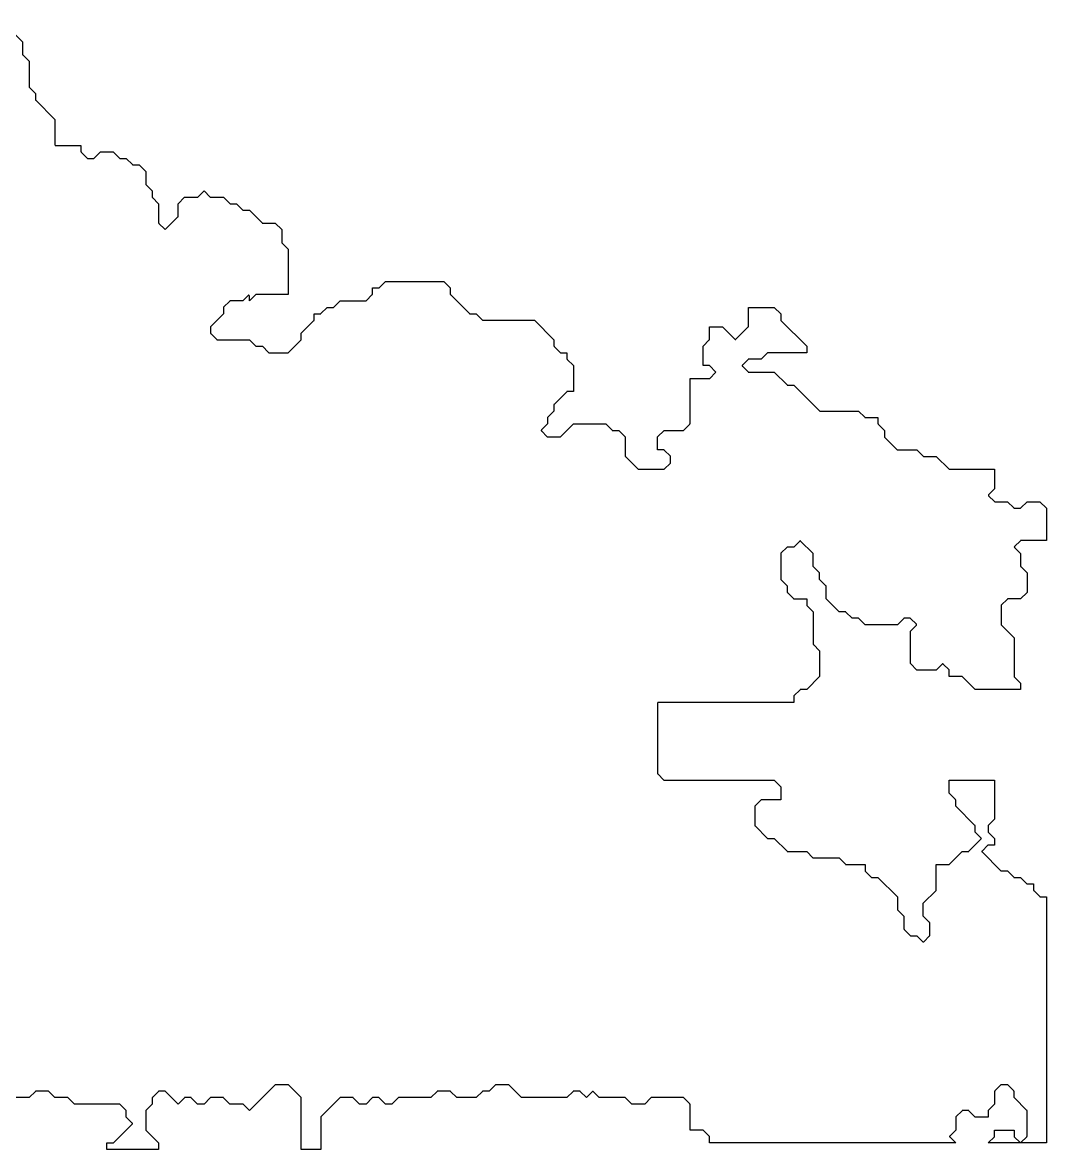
# Model space of a CAD drawing. Header units: metres. Extents: x 0 to 799, y 1 to 1100.
# Drawn here: x 641 to 799, y 7 to 181 of the extents above; entities that cross this region are included whole.
import ezdxf

# ---------------------------------------------------------------- set-up
doc = ezdxf.new("R2010")
doc.units = ezdxf.units.M
doc.layers.add('forest', color=7, linetype='Continuous')

msp = doc.modelspace()

# ---------------------------------------------------------------- linework, layer by layer
at = {"layer": 'forest', "color": 191}
msp.add_lwpolyline([(638.03, 180.97), (641, 178), (641, 178), (641, 178), (641, 176.04), (641, 176.03), (641, 176.02), (641, 176.01), (641.01, 176), (641.01, 175.99), (641.02, 175.99), (641.02, 175.98), (641.03, 175.97), (642, 175), (642, 175), (642, 175), (642, 171.04), (642, 171.03), (642, 171.02), (642, 171.01), (642.01, 171), (642.01, 170.99), (642.02, 170.99), (642.02, 170.98), (642.03, 170.97), (643, 170), (643, 170), (643, 170), (643, 169.04), (643, 169.03), (643, 169.02), (643, 169.01), (643.01, 169), (643.01, 168.99), (643.02, 168.99), (643.02, 168.98), (643.03, 168.97), (646, 166), (646, 166), (646, 166), (646, 162.1), (646, 162.09), (646, 162.08), (646, 162.07), (646.01, 162.06), (646.01, 162.05), (646.02, 162.04), (646.02, 162.04), (646.03, 162.03), (646.04, 162.02), (646.04, 162.02), (646.05, 162.01), (646.06, 162.01), (646.07, 162), (646.08, 162), (646.09, 162), (646.1, 162), (650, 162), (650, 162), (650, 162), (650, 161.04), (650, 161.03), (650, 161.02), (650, 161.01), (650.01, 161), (650.01, 160.99), (650.02, 160.99), (650.02, 160.98), (650.03, 160.97), (650.97, 160.03), (650.98, 160.02), (650.99, 160.02), (650.99, 160.01), (651, 160.01), (651.01, 160), (651.02, 160), (651.03, 160), (651.04, 160), (651.96, 160), (651.97, 160), (651.98, 160), (651.99, 160), (652, 160.01), (652.01, 160.01), (652.01, 160.02), (652.02, 160.02), (652.03, 160.03), (653, 161), (653, 161), (653, 161), (655, 161), (655, 161), (655, 161), (655.97, 160.03), (655.98, 160.02), (655.99, 160.02), (655.99, 160.01), (656, 160.01), (656.01, 160), (656.02, 160), (656.03, 160), (656.04, 160), (657, 160), (657, 160), (657, 160), (657.97, 159.03), (657.98, 159.02), (657.99, 159.02), (657.99, 159.01), (658, 159.01), (658.01, 159), (658.02, 159), (658.03, 159), (658.04, 159), (659, 159), (659, 159), (659, 159), (660, 158), (660, 158), (660, 158), (660, 156.04), (660, 156.03), (660, 156.02), (660, 156.01), (660.01, 156), (660.01, 155.99), (660.02, 155.99), (660.02, 155.98), (660.03, 155.97), (661, 155), (661, 155), (661, 155), (661, 154.04), (661, 154.03), (661, 154.02), (661, 154.01), (661.01, 154), (661.01, 153.99), (661.02, 153.99), (661.02, 153.98), (661.03, 153.97), (662, 153), (662, 153), (662, 153), (662, 150.04), (662, 150.03), (662, 150.02), (662, 150.01), (662.01, 150), (662.01, 149.99), (662.02, 149.99), (662.02, 149.98), (662.03, 149.97), (662.93, 149.07), (662.94, 149.06), (662.94, 149.06), (662.95, 149.05), (662.96, 149.05), (662.97, 149.05), (662.98, 149.04), (662.99, 149.04), (663, 149.04), (663.01, 149.04), (663.02, 149.04), (663.03, 149.05), (663.04, 149.05), (663.05, 149.05), (663.06, 149.06), (663.06, 149.06), (663.07, 149.07), (664.97, 150.97), (664.98, 150.98), (664.98, 150.99), (664.99, 150.99), (664.99, 151), (665, 151.01), (665, 151.02), (665, 151.03), (665, 151.04), (665, 153), (665, 153), (665, 153), (666, 154), (666, 154), (666, 154), (667.96, 154), (667.97, 154), (667.98, 154), (667.99, 154), (668, 154.01), (668.01, 154.01), (668.01, 154.02), (668.02, 154.02), (668.03, 154.03), (669, 155), (669, 155), (669, 155), (669.97, 154.03), (669.98, 154.02), (669.99, 154.02), (669.99, 154.01), (670, 154.01), (670.01, 154), (670.02, 154), (670.03, 154), (670.04, 154), (672, 154), (672, 154), (672, 154), (672.97, 153.03), (672.98, 153.02), (672.99, 153.02), (672.99, 153.01), (673, 153.01), (673.01, 153), (673.02, 153), (673.03, 153), (673.04, 153), (674, 153), (674, 153), (674, 153), (674.97, 152.03), (674.98, 152.02), (674.99, 152.02), (674.99, 152.01), (675, 152.01), (675.01, 152), (675.02, 152), (675.03, 152), (675.04, 152), (676, 152), (676, 152), (676, 152), (677.97, 150.03), (677.98, 150.02), (677.99, 150.02), (677.99, 150.01), (678, 150.01), (678.01, 150), (678.02, 150), (678.03, 150), (678.04, 150), (680, 150), (680, 150), (680, 150), (681, 149), (681, 149), (681, 149), (681, 147.04), (681, 147.03), (681, 147.02), (681, 147.01), (681.01, 147), (681.01, 146.99), (681.02, 146.99), (681.02, 146.98), (681.03, 146.97), (682, 146), (682, 146), (682, 146), (682, 139), (682, 139), (682, 139), (677.04, 139), (677.03, 139), (677.02, 139), (677.01, 139), (677, 138.99), (676.99, 138.99), (676.99, 138.98), (676.98, 138.98), (676.97, 138.97), (676, 138), (676, 138), (676, 138), (676, 138.76), (676, 138.77), (676, 138.78), (676, 138.79), (675.99, 138.8), (675.99, 138.81), (675.98, 138.81), (675.98, 138.82), (675.97, 138.83), (675.96, 138.84), (675.96, 138.84), (675.95, 138.85), (675.94, 138.85), (675.93, 138.85), (675.92, 138.86), (675.91, 138.86), (675.9, 138.86), (675.89, 138.86), (675.88, 138.86), (675.87, 138.85), (675.86, 138.85), (675.85, 138.85), (675.84, 138.84), (675.84, 138.84), (675.83, 138.83), (675, 138), (675, 138), (675, 138), (673.04, 138), (673.03, 138), (673.02, 138), (673.01, 138), (673, 137.99), (672.99, 137.99), (672.99, 137.98), (672.98, 137.98), (672.97, 137.97), (672.03, 137.03), (672.02, 137.02), (672.02, 137.01), (672.01, 137.01), (672.01, 137), (672, 136.99), (672, 136.98), (672, 136.97), (672, 136.96), (672, 136), (672, 136), (672, 136), (670.03, 134.03), (670.02, 134.02), (670.02, 134.01), (670.01, 134.01), (670.01, 134), (670, 133.99), (670, 133.98), (670, 133.97), (670, 133.96), (670, 133.04), (670, 133.03), (670, 133.02), (670, 133.01), (670.01, 133), (670.01, 132.99), (670.02, 132.99), (670.02, 132.98), (670.03, 132.97), (670.97, 132.03), (670.98, 132.02), (670.99, 132.02), (670.99, 132.01), (671, 132.01), (671.01, 132), (671.02, 132), (671.03, 132), (671.04, 132), (676, 132), (676, 132), (676, 132), (676.97, 131.03), (676.98, 131.02), (676.99, 131.02), (676.99, 131.01), (677, 131.01), (677.01, 131), (677.02, 131), (677.03, 131), (677.04, 131), (678, 131), (678, 131), (678, 131), (678.97, 130.03), (678.98, 130.02), (678.99, 130.02), (678.99, 130.01), (679, 130.01), (679.01, 130), (679.02, 130), (679.03, 130), (679.04, 130), (681.96, 130), (681.97, 130), (681.98, 130), (681.99, 130), (682, 130.01), (682.01, 130.01), (682.01, 130.02), (682.02, 130.02), (682.03, 130.03), (683.97, 131.97), (683.98, 131.98), (683.98, 131.99), (683.99, 131.99), (683.99, 132), (684, 132.01), (684, 132.02), (684, 132.03), (684, 132.04), (684, 133), (684, 133), (684, 133), (685.97, 134.97), (685.98, 134.98), (685.98, 134.99), (685.99, 134.99), (685.99, 135), (686, 135.01), (686, 135.02), (686, 135.03), (686, 135.04), (686, 136), (686, 136), (686, 136), (686.96, 136), (686.97, 136), (686.98, 136), (686.99, 136), (687, 136.01), (687.01, 136.01), (687.01, 136.02), (687.02, 136.02), (687.03, 136.03), (688, 137), (688, 137), (688, 137), (688.96, 137), (688.97, 137), (688.98, 137), (688.99, 137), (689, 137.01), (689.01, 137.01), (689.01, 137.02), (689.02, 137.02), (689.03, 137.03), (690, 138), (690, 138), (690, 138), (693.96, 138), (693.97, 138), (693.98, 138), (693.99, 138), (694, 138.01), (694.01, 138.01), (694.01, 138.02), (694.02, 138.02), (694.03, 138.03), (694.97, 138.97), (694.98, 138.98), (694.98, 138.99), (694.99, 138.99), (694.99, 139), (695, 139.01), (695, 139.02), (695, 139.03), (695, 139.04), (695, 140), (695, 140), (695, 140), (695.96, 140), (695.97, 140), (695.98, 140), (695.99, 140), (696, 140.01), (696.01, 140.01), (696.01, 140.02), (696.02, 140.02), (696.03, 140.03), (697, 141), (697, 141), (697, 141), (706, 141), (706, 141), (706, 141), (707, 140), (707, 140), (707, 140), (707, 139.04), (707, 139.03), (707, 139.02), (707, 139.01), (707.01, 139), (707.01, 138.99), (707.02, 138.99), (707.02, 138.98), (707.03, 138.97), (709.97, 136.03), (709.98, 136.02), (709.99, 136.02), (709.99, 136.01), (710, 136.01), (710.01, 136), (710.02, 136), (710.03, 136), (710.04, 136), (711, 136), (711, 136), (711, 136), (711.97, 135.03), (711.98, 135.02), (711.99, 135.02), (711.99, 135.01), (712, 135.01), (712.01, 135), (712.02, 135), (712.03, 135), (712.04, 135), (720, 135), (720, 135), (720, 135), (723, 132), (723, 132), (723, 132), (723, 131.04), (723, 131.03), (723, 131.02), (723, 131.01), (723.01, 131), (723.01, 130.99), (723.02, 130.99), (723.02, 130.98), (723.03, 130.97), (723.97, 130.03), (723.98, 130.02), (723.99, 130.02), (723.99, 130.01), (724, 130.01), (724.01, 130), (724.02, 130), (724.03, 130), (724.04, 130), (725, 130), (725, 130), (725, 130), (725, 129.04), (725, 129.03), (725, 129.02), (725, 129.01), (725.01, 129), (725.01, 128.99), (725.02, 128.99), (725.02, 128.98), (725.03, 128.97), (726, 128), (726, 128), (726, 128), (726, 124), (726, 124), (726, 124), (725.04, 124), (725.03, 124), (725.02, 124), (725.01, 124), (725, 123.99), (724.99, 123.99), (724.99, 123.98), (724.98, 123.98), (724.97, 123.97), (723.03, 122.03), (723.02, 122.02), (723.02, 122.01), (723.01, 122.01), (723.01, 122), (723, 121.99), (723, 121.98), (723, 121.97), (723, 121.96), (723, 121), (723, 121), (723, 121), (722.03, 120.03), (722.02, 120.02), (722.02, 120.01), (722.01, 120.01), (722.01, 120), (722, 119.99), (722, 119.98), (722, 119.97), (722, 119.96), (722, 119), (722, 119), (722, 119), (721.07, 118.07), (721.06, 118.06), (721.06, 118.06), (721.05, 118.05), (721.05, 118.04), (721.05, 118.03), (721.04, 118.02), (721.04, 118.01), (721.04, 118), (721.04, 117.99), (721.04, 117.98), (721.05, 117.97), (721.05, 117.96), (721.05, 117.95), (721.06, 117.94), (721.06, 117.94), (721.07, 117.93), (721.97, 117.03), (721.98, 117.02), (721.99, 117.02), (721.99, 117.01), (722, 117.01), (722.01, 117), (722.02, 117), (722.03, 117), (722.04, 117), (723.96, 117), (723.97, 117), (723.98, 117), (723.99, 117), (724, 117.01), (724.01, 117.01), (724.01, 117.02), (724.02, 117.02), (724.03, 117.03), (726, 119), (726, 119), (726, 119), (731, 119), (731, 119), (731, 119), (731.97, 118.03), (731.98, 118.02), (731.99, 118.02), (731.99, 118.01), (732, 118.01), (732.01, 118), (732.02, 118), (732.03, 118), (732.04, 118), (733, 118), (733, 118), (733, 118), (734, 117), (734, 117), (734, 117), (734, 114.04), (734, 114.03), (734, 114.02), (734, 114.01), (734.01, 114), (734.01, 113.99), (734.02, 113.99), (734.02, 113.98), (734.03, 113.97), (735.97, 112.03), (735.98, 112.02), (735.99, 112.02), (735.99, 112.01), (736, 112.01), (736.01, 112), (736.02, 112), (736.03, 112), (736.04, 112), (739.96, 112), (739.97, 112), (739.98, 112), (739.99, 112), (740, 112.01), (740.01, 112.01), (740.01, 112.02), (740.02, 112.02), (740.03, 112.03), (740.97, 112.97), (740.98, 112.98), (740.98, 112.99), (740.99, 112.99), (740.99, 113), (741, 113.01), (741, 113.02), (741, 113.03), (741, 113.04), (741, 113.96), (741, 113.97), (741, 113.98), (741, 113.99), (740.99, 114), (740.99, 114.01), (740.98, 114.01), (740.98, 114.02), (740.97, 114.03), (740.03, 114.97), (740.02, 114.98), (740.01, 114.98), (740.01, 114.99), (740, 114.99), (739.99, 115), (739.98, 115), (739.97, 115), (739.96, 115), (739, 115), (739, 115), (739, 115), (739, 117), (739, 117), (739, 117), (740, 118), (740, 118), (740, 118), (742.96, 118), (742.97, 118), (742.98, 118), (742.99, 118), (743, 118.01), (743.01, 118.01), (743.01, 118.02), (743.02, 118.02), (743.03, 118.03), (743.97, 118.97), (743.98, 118.98), (743.98, 118.99), (743.99, 118.99), (743.99, 119), (744, 119.01), (744, 119.02), (744, 119.03), (744, 119.04), (744, 126), (744, 126), (744, 126), (746.96, 126), (746.97, 126), (746.98, 126), (746.99, 126), (747, 126.01), (747.01, 126.01), (747.01, 126.02), (747.02, 126.02), (747.03, 126.03), (747.93, 126.93), (747.94, 126.94), (747.94, 126.94), (747.95, 126.95), (747.95, 126.96), (747.95, 126.97), (747.96, 126.98), (747.96, 126.99), (747.96, 127), (747.96, 127.01), (747.96, 127.02), (747.95, 127.03), (747.95, 127.04), (747.95, 127.05), (747.94, 127.06), (747.94, 127.06), (747.93, 127.07), (747.03, 127.97), (747.02, 127.98), (747.01, 127.98), (747.01, 127.99), (747, 127.99), (746.99, 128), (746.98, 128), (746.97, 128), (746.96, 128), (746, 128), (746, 128), (746, 128), (746, 131), (746, 131), (746, 131), (746.97, 131.97), (746.98, 131.98), (746.98, 131.99), (746.99, 131.99), (746.99, 132), (747, 132.01), (747, 132.02), (747, 132.03), (747, 132.04), (747, 134), (747, 134), (747, 134), (749, 134), (749, 134), (749, 134), (750.93, 132.07), (750.94, 132.06), (750.94, 132.06), (750.95, 132.05), (750.96, 132.05), (750.97, 132.05), (750.98, 132.04), (750.99, 132.04), (751, 132.04), (751.01, 132.04), (751.02, 132.04), (751.03, 132.05), (751.04, 132.05), (751.05, 132.05), (751.06, 132.06), (751.06, 132.06), (751.07, 132.07), (752.97, 133.97), (752.98, 133.98), (752.98, 133.99), (752.99, 133.99), (752.99, 134), (753, 134.01), (753, 134.02), (753, 134.03), (753, 134.04), (753, 137), (753, 137), (753, 137), (757, 137), (757, 137), (757, 137), (758, 136), (758, 136), (758, 136), (758, 135.04), (758, 135.03), (758, 135.02), (758, 135.01), (758.01, 135), (758.01, 134.99), (758.02, 134.99), (758.02, 134.98), (758.03, 134.97), (762, 131), (762, 131), (762, 131), (762, 130), (762, 130), (762, 130), (756.04, 130), (756.03, 130), (756.02, 130), (756.01, 130), (756, 129.99), (755.99, 129.99), (755.99, 129.98), (755.98, 129.98), (755.97, 129.97), (755, 129), (755, 129), (755, 129), (753.04, 129), (753.03, 129), (753.02, 129), (753.01, 129), (753, 128.99), (752.99, 128.99), (752.99, 128.98), (752.98, 128.98), (752.97, 128.97), (752.07, 128.07), (752.06, 128.06), (752.06, 128.06), (752.05, 128.05), (752.05, 128.04), (752.05, 128.03), (752.04, 128.02), (752.04, 128.01), (752.04, 128), (752.04, 127.99), (752.04, 127.98), (752.05, 127.97), (752.05, 127.96), (752.05, 127.95), (752.06, 127.94), (752.06, 127.94), (752.07, 127.93), (752.97, 127.03), (752.98, 127.02), (752.99, 127.02), (752.99, 127.01), (753, 127.01), (753.01, 127), (753.02, 127), (753.03, 127), (753.04, 127), (757, 127), (757, 127), (757, 127), (758.97, 125.03), (758.98, 125.02), (758.99, 125.02), (758.99, 125.01), (759, 125.01), (759.01, 125), (759.02, 125), (759.03, 125), (759.04, 125), (760, 125), (760, 125), (760, 125), (763.97, 121.03), (763.98, 121.02), (763.99, 121.02), (763.99, 121.01), (764, 121.01), (764.01, 121), (764.02, 121), (764.03, 121), (764.04, 121), (770, 121), (770, 121), (770, 121), (770.97, 120.03), (770.98, 120.02), (770.99, 120.02), (770.99, 120.01), (771, 120.01), (771.01, 120), (771.02, 120), (771.03, 120), (771.04, 120), (773, 120), (773, 120), (773, 120), (773, 119.04), (773, 119.03), (773, 119.02), (773, 119.01), (773.01, 119), (773.01, 118.99), (773.02, 118.99), (773.02, 118.98), (773.03, 118.97), (774, 118), (774, 118), (774, 118), (774, 117.04), (774, 117.03), (774, 117.02), (774, 117.01), (774.01, 117), (774.01, 116.99), (774.02, 116.99), (774.02, 116.98), (774.03, 116.97), (775.97, 115.03), (775.98, 115.02), (775.99, 115.02), (775.99, 115.01), (776, 115.01), (776.01, 115), (776.02, 115), (776.03, 115), (776.04, 115), (779, 115), (779, 115), (779, 115), (779.97, 114.03), (779.98, 114.02), (779.99, 114.02), (779.99, 114.01), (780, 114.01), (780.01, 114), (780.02, 114), (780.03, 114), (780.04, 114), (782, 114), (782, 114), (782, 114), (783.97, 112.03), (783.98, 112.02), (783.99, 112.02), (783.99, 112.01), (784, 112.01), (784.01, 112), (784.02, 112), (784.03, 112), (784.04, 112), (791, 112), (791, 112), (791, 112), (791, 109), (791, 109), (791, 109), (790.07, 108.07), (790.06, 108.06), (790.06, 108.06), (790.05, 108.05), (790.05, 108.04), (790.05, 108.03), (790.04, 108.02), (790.04, 108.01), (790.04, 108), (790.04, 107.99), (790.04, 107.98), (790.05, 107.97), (790.05, 107.96), (790.05, 107.95), (790.06, 107.94), (790.06, 107.94), (790.07, 107.93), (790.97, 107.03), (790.98, 107.02), (790.99, 107.02), (790.99, 107.01), (791, 107.01), (791.01, 107), (791.02, 107), (791.03, 107), (791.04, 107), (793, 107), (793, 107), (793, 107), (793.97, 106.03), (793.98, 106.02), (793.99, 106.02), (793.99, 106.01), (794, 106.01), (794.01, 106), (794.02, 106), (794.03, 106), (794.04, 106), (794.96, 106), (794.97, 106), (794.98, 106), (794.99, 106), (795, 106.01), (795.01, 106.01), (795.01, 106.02), (795.02, 106.02), (795.03, 106.03), (796, 107), (796, 107), (796, 107), (798, 107), (798, 107), (798, 107), (799, 106), (799, 106), (799, 106), (799, 101), (799, 101), (799, 101), (795.04, 101), (795.03, 101), (795.02, 101), (795.01, 101), (795, 100.99), (794.99, 100.99), (794.99, 100.98), (794.98, 100.98), (794.97, 100.97), (794.07, 100.07), (794.06, 100.06), (794.06, 100.06), (794.05, 100.05), (794.05, 100.04), (794.05, 100.03), (794.04, 100.02), (794.04, 100.01), (794.04, 100), (794.04, 99.99), (794.04, 99.98), (794.05, 99.97), (794.05, 99.96), (794.05, 99.95), (794.06, 99.94), (794.06, 99.94), (794.07, 99.93), (795, 99), (795, 99), (795, 99), (795, 97.04), (795, 97.03), (795, 97.02), (795, 97.01), (795.01, 97), (795.01, 96.99), (795.02, 96.99), (795.02, 96.98), (795.03, 96.97), (796, 96), (796, 96), (796, 96), (796, 93), (796, 93), (796, 93), (795, 92), (795, 92), (795, 92), (793.04, 92), (793.03, 92), (793.02, 92), (793.01, 92), (793, 91.99), (792.99, 91.99), (792.99, 91.98), (792.98, 91.98), (792.97, 91.97), (792.03, 91.03), (792.02, 91.02), (792.02, 91.01), (792.01, 91.01), (792.01, 91), (792, 90.99), (792, 90.98), (792, 90.97), (792, 90.96), (792, 88.04), (792, 88.03), (792, 88.02), (792, 88.01), (792.01, 88), (792.01, 87.99), (792.02, 87.99), (792.02, 87.98), (792.03, 87.97), (794, 86), (794, 86), (794, 86), (794, 80.04), (794, 80.03), (794, 80.02), (794, 80.01), (794.01, 80), (794.01, 79.99), (794.02, 79.99), (794.02, 79.98), (794.03, 79.97), (795, 79), (795, 79), (795, 79), (795, 78), (795, 78), (795, 78), (788, 78), (788, 78), (788, 78), (786.03, 79.97), (786.02, 79.98), (786.01, 79.98), (786.01, 79.99), (786, 79.99), (785.99, 80), (785.98, 80), (785.97, 80), (785.96, 80), (784, 80), (784, 80), (784, 80), (784, 80.96), (784, 80.97), (784, 80.98), (784, 80.99), (783.99, 81), (783.99, 81.01), (783.98, 81.01), (783.98, 81.02), (783.97, 81.03), (783.07, 81.93), (783.06, 81.94), (783.06, 81.94), (783.05, 81.95), (783.04, 81.95), (783.03, 81.95), (783.02, 81.96), (783.01, 81.96), (783, 81.96), (782.99, 81.96), (782.98, 81.96), (782.97, 81.95), (782.96, 81.95), (782.95, 81.95), (782.94, 81.94), (782.94, 81.94), (782.93, 81.93), (782, 81), (782, 81), (782, 81), (779, 81), (779, 81), (779, 81), (778, 82), (778, 82), (778, 82), (778, 87), (778, 87), (778, 87), (778.93, 87.93), (778.94, 87.94), (778.94, 87.94), (778.95, 87.95), (778.95, 87.96), (778.95, 87.97), (778.96, 87.98), (778.96, 87.99), (778.96, 88), (778.96, 88.01), (778.96, 88.02), (778.95, 88.03), (778.95, 88.04), (778.95, 88.05), (778.94, 88.06), (778.94, 88.06), (778.93, 88.07), (778.03, 88.97), (778.02, 88.98), (778.01, 88.98), (778.01, 88.99), (778, 88.99), (777.99, 89), (777.98, 89), (777.97, 89), (777.96, 89), (777.04, 89), (777.03, 89), (777.02, 89), (777.01, 89), (777, 88.99), (776.99, 88.99), (776.99, 88.98), (776.98, 88.98), (776.97, 88.97), (776, 88), (776, 88), (776, 88), (771, 88), (771, 88), (771, 88), (770.03, 88.97), (770.02, 88.98), (770.01, 88.98), (770.01, 88.99), (770, 88.99), (769.99, 89), (769.98, 89), (769.97, 89), (769.96, 89), (769, 89), (769, 89), (769, 89), (768.03, 89.97), (768.02, 89.98), (768.01, 89.98), (768.01, 89.99), (768, 89.99), (767.99, 90), (767.98, 90), (767.97, 90), (767.96, 90), (767, 90), (767, 90), (767, 90), (765, 92), (765, 92), (765, 92), (765, 93.96), (765, 93.97), (765, 93.98), (765, 93.99), (764.99, 94), (764.99, 94.01), (764.98, 94.01), (764.98, 94.02), (764.97, 94.03), (764, 95), (764, 95), (764, 95), (764, 95.96), (764, 95.97), (764, 95.98), (764, 95.99), (763.99, 96), (763.99, 96.01), (763.98, 96.01), (763.98, 96.02), (763.97, 96.03), (763, 97), (763, 97), (763, 97), (763, 98.96), (763, 98.97), (763, 98.98), (763, 98.99), (762.99, 99), (762.99, 99.01), (762.98, 99.01), (762.98, 99.02), (762.97, 99.03), (761.07, 100.93), (761.06, 100.94), (761.06, 100.94), (761.05, 100.95), (761.04, 100.95), (761.03, 100.95), (761.02, 100.96), (761.01, 100.96), (761, 100.96), (760.99, 100.96), (760.98, 100.96), (760.97, 100.95), (760.96, 100.95), (760.95, 100.95), (760.94, 100.94), (760.94, 100.94), (760.93, 100.93), (760, 100), (760, 100), (760, 100), (759.04, 100), (759.03, 100), (759.02, 100), (759.01, 100), (759, 99.99), (758.99, 99.99), (758.99, 99.98), (758.98, 99.98), (758.97, 99.97), (758.03, 99.03), (758.02, 99.02), (758.02, 99.01), (758.01, 99.01), (758.01, 99), (758, 98.99), (758, 98.98), (758, 98.97), (758, 98.96), (758, 95.04), (758, 95.03), (758, 95.02), (758, 95.01), (758.01, 95), (758.01, 94.99), (758.02, 94.99), (758.02, 94.98), (758.03, 94.97), (759, 94), (759, 94), (759, 94), (759, 93.04), (759, 93.03), (759, 93.02), (759, 93.01), (759.01, 93), (759.01, 92.99), (759.02, 92.99), (759.02, 92.98), (759.03, 92.97), (759.97, 92.03), (759.98, 92.02), (759.99, 92.02), (759.99, 92.01), (760, 92.01), (760.01, 92), (760.02, 92), (760.03, 92), (760.04, 92), (762, 92), (762, 92), (762, 92), (762, 91.04), (762, 91.03), (762, 91.02), (762, 91.01), (762.01, 91), (762.01, 90.99), (762.02, 90.99), (762.02, 90.98), (762.03, 90.97), (763, 90), (763, 90), (763, 90), (763, 85.04), (763, 85.03), (763, 85.02), (763, 85.01), (763.01, 85), (763.01, 84.99), (763.02, 84.99), (763.02, 84.98), (763.03, 84.97), (764, 84), (764, 84), (764, 84), (764, 80), (764, 80), (764, 80), (762, 78), (762, 78), (762, 78), (761.04, 78), (761.03, 78), (761.02, 78), (761.01, 78), (761, 77.99), (760.99, 77.99), (760.99, 77.98), (760.98, 77.98), (760.97, 77.97), (760.03, 77.03), (760.02, 77.02), (760.02, 77.01), (760.01, 77.01), (760.01, 77), (760, 76.99), (760, 76.98), (760, 76.97), (760, 76.96), (760, 76), (760, 76), (760, 76), (739.1, 76), (739.09, 76), (739.08, 76), (739.07, 76), (739.06, 75.99), (739.05, 75.99), (739.04, 75.98), (739.04, 75.98), (739.03, 75.97), (739.02, 75.96), (739.02, 75.96), (739.01, 75.95), (739.01, 75.94), (739, 75.93), (739, 75.92), (739, 75.91), (739, 75.9), (739, 65.04), (739, 65.03), (739, 65.02), (739, 65.01), (739.01, 65), (739.01, 64.99), (739.02, 64.99), (739.02, 64.98), (739.03, 64.97), (739.97, 64.03), (739.98, 64.02), (739.99, 64.02), (739.99, 64.01), (740, 64.01), (740.01, 64), (740.02, 64), (740.03, 64), (740.04, 64), (757, 64), (757, 64), (757, 64), (758, 63), (758, 63), (758, 63), (758, 61), (758, 61), (758, 61), (755.04, 61), (755.03, 61), (755.02, 61), (755.01, 61), (755, 60.99), (754.99, 60.99), (754.99, 60.98), (754.98, 60.98), (754.97, 60.97), (754.03, 60.03), (754.02, 60.02), (754.02, 60.01), (754.01, 60.01), (754.01, 60), (754, 59.99), (754, 59.98), (754, 59.97), (754, 59.96), (754, 57.04), (754, 57.03), (754, 57.02), (754, 57.01), (754.01, 57), (754.01, 56.99), (754.02, 56.99), (754.02, 56.98), (754.03, 56.97), (755.97, 55.03), (755.98, 55.02), (755.99, 55.02), (755.99, 55.01), (756, 55.01), (756.01, 55), (756.02, 55), (756.03, 55), (756.04, 55), (757, 55), (757, 55), (757, 55), (758.97, 53.03), (758.98, 53.02), (758.99, 53.02), (758.99, 53.01), (759, 53.01), (759.01, 53), (759.02, 53), (759.03, 53), (759.04, 53), (762, 53), (762, 53), (762, 53), (762.97, 52.03), (762.98, 52.02), (762.99, 52.02), (762.99, 52.01), (763, 52.01), (763.01, 52), (763.02, 52), (763.03, 52), (763.04, 52), (767, 52), (767, 52), (767, 52), (767.97, 51.03), (767.98, 51.02), (767.99, 51.02), (767.99, 51.01), (768, 51.01), (768.01, 51), (768.02, 51), (768.03, 51), (768.04, 51), (771, 51), (771, 51), (771, 51), (771, 50.04), (771, 50.03), (771, 50.02), (771, 50.01), (771.01, 50), (771.01, 49.99), (771.02, 49.99), (771.02, 49.98), (771.03, 49.97), (771.97, 49.03), (771.98, 49.02), (771.99, 49.02), (771.99, 49.01), (772, 49.01), (772.01, 49), (772.02, 49), (772.03, 49), (772.04, 49), (773, 49), (773, 49), (773, 49), (776, 46), (776, 46), (776, 46), (776, 44.04), (776, 44.03), (776, 44.02), (776, 44.01), (776.01, 44), (776.01, 43.99), (776.02, 43.99), (776.02, 43.98), (776.03, 43.97), (777, 43), (777, 43), (777, 43), (777, 41.04), (777, 41.03), (777, 41.02), (777, 41.01), (777.01, 41), (777.01, 40.99), (777.02, 40.99), (777.02, 40.98), (777.03, 40.97), (777.97, 40.03), (777.98, 40.02), (777.99, 40.02), (777.99, 40.01), (778, 40.01), (778.01, 40), (778.02, 40), (778.03, 40), (778.04, 40), (779, 40), (779, 40), (779, 40), (779.93, 39.07), (779.94, 39.06), (779.94, 39.06), (779.95, 39.05), (779.96, 39.05), (779.97, 39.05), (779.98, 39.04), (779.99, 39.04), (780, 39.04), (780.01, 39.04), (780.02, 39.04), (780.03, 39.05), (780.04, 39.05), (780.05, 39.05), (780.06, 39.06), (780.06, 39.06), (780.07, 39.07), (780.97, 39.97), (780.98, 39.98), (780.98, 39.99), (780.99, 39.99), (780.99, 40), (781, 40.01), (781, 40.02), (781, 40.03), (781, 40.04), (781, 41.96), (781, 41.97), (781, 41.98), (781, 41.99), (780.99, 42), (780.99, 42.01), (780.98, 42.01), (780.98, 42.02), (780.97, 42.03), (780, 43), (780, 43), (780, 43), (780, 45), (780, 45), (780, 45), (781.97, 46.97), (781.98, 46.98), (781.98, 46.99), (781.99, 46.99), (781.99, 47), (782, 47.01), (782, 47.02), (782, 47.03), (782, 47.04), (782, 51), (782, 51), (782, 51), (783.96, 51), (783.97, 51), (783.98, 51), (783.99, 51), (784, 51.01), (784.01, 51.01), (784.01, 51.02), (784.02, 51.02), (784.03, 51.03), (786, 53), (786, 53), (786, 53), (786.96, 53), (786.97, 53), (786.98, 53), (786.99, 53), (787, 53.01), (787.01, 53.01), (787.01, 53.02), (787.02, 53.02), (787.03, 53.03), (788.93, 54.93), (788.94, 54.94), (788.94, 54.94), (788.95, 54.95), (788.95, 54.96), (788.95, 54.97), (788.96, 54.98), (788.96, 54.99), (788.96, 55), (788.96, 55.01), (788.96, 55.02), (788.95, 55.03), (788.95, 55.04), (788.95, 55.05), (788.94, 55.06), (788.94, 55.06), (788.93, 55.07), (788, 56), (788, 56), (788, 56), (788, 56.96), (788, 56.97), (788, 56.98), (788, 56.99), (787.99, 57), (787.99, 57.01), (787.98, 57.01), (787.98, 57.02), (787.97, 57.03), (785, 60), (785, 60), (785, 60), (785, 60.96), (785, 60.97), (785, 60.98), (785, 60.99), (784.99, 61), (784.99, 61.01), (784.98, 61.01), (784.98, 61.02), (784.97, 61.03), (784, 62), (784, 62), (784, 62), (784, 64), (784, 64), (784, 64), (791, 64), (791, 64), (791, 64), (791, 58), (791, 58), (791, 58), (790.03, 57.03), (790.02, 57.02), (790.02, 57.01), (790.01, 57.01), (790.01, 57), (790, 56.99), (790, 56.98), (790, 56.97), (790, 56.96), (790, 56.04), (790, 56.03), (790, 56.02), (790, 56.01), (790.01, 56), (790.01, 55.99), (790.02, 55.99), (790.02, 55.98), (790.03, 55.97), (791, 55), (791, 55), (791, 55), (791, 54), (791, 54), (791, 54), (790.04, 54), (790.03, 54), (790.02, 54), (790.01, 54), (790, 53.99), (789.99, 53.99), (789.99, 53.98), (789.98, 53.98), (789.97, 53.97), (789.07, 53.07), (789.06, 53.06), (789.06, 53.06), (789.05, 53.05), (789.05, 53.04), (789.05, 53.03), (789.04, 53.02), (789.04, 53.01), (789.04, 53), (789.04, 52.99), (789.04, 52.98), (789.05, 52.97), (789.05, 52.96), (789.05, 52.95), (789.06, 52.94), (789.06, 52.94), (789.07, 52.93), (791.97, 50.03), (791.98, 50.02), (791.99, 50.02), (791.99, 50.01), (792, 50.01), (792.01, 50), (792.02, 50), (792.03, 50), (792.04, 50), (793, 50), (793, 50), (793, 50), (793.97, 49.03), (793.98, 49.02), (793.99, 49.02), (793.99, 49.01), (794, 49.01), (794.01, 49), (794.02, 49), (794.03, 49), (794.04, 49), (795, 49), (795, 49), (795, 49), (795.97, 48.03), (795.98, 48.02), (795.99, 48.02), (795.99, 48.01), (796, 48.01), (796.01, 48), (796.02, 48), (796.03, 48), (796.04, 48), (797, 48), (797, 48), (797, 48), (797, 47.04), (797, 47.03), (797, 47.02), (797, 47.01), (797.01, 47), (797.01, 46.99), (797.02, 46.99), (797.02, 46.98), (797.03, 46.97), (797.97, 46.03), (797.98, 46.02), (797.99, 46.02), (797.99, 46.01), (798, 46.01), (798.01, 46), (798.02, 46), (798.03, 46), (798.04, 46), (799, 46), (799, 46), (799, 46), (799, 8), (799, 8), (799, 8), (790, 8), (790, 8), (790, 8), (790.97, 8.97), (790.98, 8.98), (790.98, 8.99), (790.99, 8.99), (790.99, 9), (791, 9.01), (791, 9.02), (791, 9.03), (791, 9.04), (791, 10), (791, 10), (791, 10), (794, 10), (794, 10), (794, 10), (794, 9.04), (794, 9.03), (794, 9.02), (794, 9.01), (794.01, 9), (794.01, 8.99), (794.02, 8.99), (794.02, 8.98), (794.03, 8.97), (794.93, 8.07), (794.94, 8.06), (794.94, 8.06), (794.95, 8.05), (794.96, 8.05), (794.97, 8.05), (794.98, 8.04), (794.99, 8.04), (795, 8.04), (795.01, 8.04), (795.02, 8.04), (795.03, 8.05), (795.04, 8.05), (795.05, 8.05), (795.06, 8.06), (795.06, 8.06), (795.07, 8.07), (795.97, 8.97), (795.98, 8.98), (795.98, 8.99), (795.99, 8.99), (795.99, 9), (796, 9.01), (796, 9.02), (796, 9.03), (796, 9.04), (796, 12.96), (796, 12.97), (796, 12.98), (796, 12.99), (795.99, 13), (795.99, 13.01), (795.98, 13.01), (795.98, 13.02), (795.97, 13.03), (794, 15), (794, 15), (794, 15), (794, 15.96), (794, 15.97), (794, 15.98), (794, 15.99), (793.99, 16), (793.99, 16.01), (793.98, 16.01), (793.98, 16.02), (793.97, 16.03), (793.03, 16.97), (793.02, 16.98), (793.01, 16.98), (793.01, 16.99), (793, 16.99), (792.99, 17), (792.98, 17), (792.97, 17), (792.96, 17), (792.04, 17), (792.03, 17), (792.02, 17), (792.01, 17), (792, 16.99), (791.99, 16.99), (791.99, 16.98), (791.98, 16.98), (791.97, 16.97), (791.03, 16.03), (791.02, 16.02), (791.02, 16.01), (791.01, 16.01), (791.01, 16), (791, 15.99), (791, 15.98), (791, 15.97), (791, 15.96), (791, 14), (791, 14), (791, 14), (790.03, 13.03), (790.02, 13.02), (790.02, 13.01), (790.01, 13.01), (790.01, 13), (790, 12.99), (790, 12.98), (790, 12.97), (790, 12.96), (790, 12), (790, 12), (790, 12), (788, 12), (788, 12), (788, 12), (787.03, 12.97), (787.02, 12.98), (787.01, 12.98), (787.01, 12.99), (787, 12.99), (786.99, 13), (786.98, 13), (786.97, 13), (786.96, 13), (786.04, 13), (786.03, 13), (786.02, 13), (786.01, 13), (786, 12.99), (785.99, 12.99), (785.99, 12.98), (785.98, 12.98), (785.97, 12.97), (785.03, 12.03), (785.02, 12.02), (785.02, 12.01), (785.01, 12.01), (785.01, 12), (785, 11.99), (785, 11.98), (785, 11.97), (785, 11.96), (785, 10), (785, 10), (785, 10), (784.07, 9.07), (784.06, 9.06), (784.06, 9.06), (784.05, 9.05), (784.05, 9.04), (784.05, 9.03), (784.04, 9.02), (784.04, 9.01), (784.04, 9), (784.04, 8.99), (784.04, 8.98), (784.05, 8.97), (784.05, 8.96), (784.05, 8.95), (784.06, 8.94), (784.06, 8.94), (784.07, 8.93), (785, 8), (785, 8), (785, 8), (747, 8), (747, 8), (747, 8), (747, 8.96), (747, 8.97), (747, 8.98), (747, 8.99), (746.99, 9), (746.99, 9.01), (746.98, 9.01), (746.98, 9.02), (746.97, 9.03), (746.03, 9.97), (746.02, 9.98), (746.01, 9.98), (746.01, 9.99), (746, 9.99), (745.99, 10), (745.98, 10), (745.97, 10), (745.96, 10), (744, 10), (744, 10), (744, 10), (744, 13.96), (744, 13.97), (744, 13.98), (744, 13.99), (743.99, 14), (743.99, 14.01), (743.98, 14.01), (743.98, 14.02), (743.97, 14.03), (743.03, 14.97), (743.02, 14.98), (743.01, 14.98), (743.01, 14.99), (743, 14.99), (742.99, 15), (742.98, 15), (742.97, 15), (742.96, 15), (738.04, 15), (738.03, 15), (738.02, 15), (738.01, 15), (738, 14.99), (737.99, 14.99), (737.99, 14.98), (737.98, 14.98), (737.97, 14.97), (737, 14), (737, 14), (737, 14), (735, 14), (735, 14), (735, 14), (734.03, 14.97), (734.02, 14.98), (734.01, 14.98), (734.01, 14.99), (734, 14.99), (733.99, 15), (733.98, 15), (733.97, 15), (733.96, 15), (730, 15), (730, 15), (730, 15), (729.07, 15.93), (729.06, 15.94), (729.06, 15.94), (729.05, 15.95), (729.04, 15.95), (729.03, 15.95), (729.02, 15.96), (729.01, 15.96), (729, 15.96), (728.99, 15.96), (728.98, 15.96), (728.97, 15.95), (728.96, 15.95), (728.95, 15.95), (728.94, 15.94), (728.94, 15.94), (728.93, 15.93), (728, 15), (728, 15), (728, 15), (727.03, 15.97), (727.02, 15.98), (727.01, 15.98), (727.01, 15.99), (727, 15.99), (726.99, 16), (726.98, 16), (726.97, 16), (726.96, 16), (726.04, 16), (726.03, 16), (726.02, 16), (726.01, 16), (726, 15.99), (725.99, 15.99), (725.99, 15.98), (725.98, 15.98), (725.97, 15.97), (725, 15), (725, 15), (725, 15), (718, 15), (718, 15), (718, 15), (716.03, 16.97), (716.02, 16.98), (716.01, 16.98), (716.01, 16.99), (716, 16.99), (715.99, 17), (715.98, 17), (715.97, 17), (715.96, 17), (714.04, 17), (714.03, 17), (714.02, 17), (714.01, 17), (714, 16.99), (713.99, 16.99), (713.99, 16.98), (713.98, 16.98), (713.97, 16.97), (713, 16), (713, 16), (713, 16), (712.04, 16), (712.03, 16), (712.02, 16), (712.01, 16), (712, 15.99), (711.99, 15.99), (711.99, 15.98), (711.98, 15.98), (711.97, 15.97), (711, 15), (711, 15), (711, 15), (708, 15), (708, 15), (708, 15), (707.03, 15.97), (707.02, 15.98), (707.01, 15.98), (707.01, 15.99), (707, 15.99), (706.99, 16), (706.98, 16), (706.97, 16), (706.96, 16), (705.04, 16), (705.03, 16), (705.02, 16), (705.01, 16), (705, 15.99), (704.99, 15.99), (704.99, 15.98), (704.98, 15.98), (704.97, 15.97), (704, 15), (704, 15), (704, 15), (699.04, 15), (699.03, 15), (699.02, 15), (699.01, 15), (699, 14.99), (698.99, 14.99), (698.99, 14.98), (698.98, 14.98), (698.97, 14.97), (698, 14), (698, 14), (698, 14), (697, 14), (697, 14), (697, 14), (696.03, 14.97), (696.02, 14.98), (696.01, 14.98), (696.01, 14.99), (696, 14.99), (695.99, 15), (695.98, 15), (695.97, 15), (695.96, 15), (695.04, 15), (695.03, 15), (695.02, 15), (695.01, 15), (695, 14.99), (694.99, 14.99), (694.99, 14.98), (694.98, 14.98), (694.97, 14.97), (694, 14), (694, 14), (694, 14), (693, 14), (693, 14), (693, 14), (692.03, 14.97), (692.02, 14.98), (692.01, 14.98), (692.01, 14.99), (692, 14.99), (691.99, 15), (691.98, 15), (691.97, 15), (691.96, 15), (690.04, 15), (690.03, 15), (690.02, 15), (690.01, 15), (690, 14.99), (689.99, 14.99), (689.99, 14.98), (689.98, 14.98), (689.97, 14.97), (687.03, 12.03), (687.02, 12.02), (687.02, 12.01), (687.01, 12.01), (687.01, 12), (687, 11.99), (687, 11.98), (687, 11.97), (687, 11.96), (687, 7), (687, 7), (687, 7), (684, 7), (684, 7), (684, 7), (684, 14.96), (684, 14.97), (684, 14.98), (684, 14.99), (683.99, 15), (683.99, 15.01), (683.98, 15.01), (683.98, 15.02), (683.97, 15.03), (682.03, 16.97), (682.02, 16.98), (682.01, 16.98), (682.01, 16.99), (682, 16.99), (681.99, 17), (681.98, 17), (681.97, 17), (681.96, 17), (680.04, 17), (680.03, 17), (680.02, 17), (680.01, 17), (680, 16.99), (679.99, 16.99), (679.99, 16.98), (679.98, 16.98), (679.97, 16.97), (676, 13), (676, 13), (676, 13), (675.03, 13.97), (675.02, 13.98), (675.01, 13.98), (675.01, 13.99), (675, 13.99), (674.99, 14), (674.98, 14), (674.97, 14), (674.96, 14), (673, 14), (673, 14), (673, 14), (672.03, 14.97), (672.02, 14.98), (672.01, 14.98), (672.01, 14.99), (672, 14.99), (671.99, 15), (671.98, 15), (671.97, 15), (671.96, 15), (670.04, 15), (670.03, 15), (670.02, 15), (670.01, 15), (670, 14.99), (669.99, 14.99), (669.99, 14.98), (669.98, 14.98), (669.97, 14.97), (669, 14), (669, 14), (669, 14), (668, 14), (668, 14), (668, 14), (667.03, 14.97), (667.02, 14.98), (667.01, 14.98), (667.01, 14.99), (667, 14.99), (666.99, 15), (666.98, 15), (666.97, 15), (666.96, 15), (666.04, 15), (666.03, 15), (666.02, 15), (666.01, 15), (666, 14.99), (665.99, 14.99), (665.99, 14.98), (665.98, 14.98), (665.97, 14.97), (665, 14), (665, 14), (665, 14), (663.03, 15.97), (663.02, 15.98), (663.01, 15.98), (663.01, 15.99), (663, 15.99), (662.99, 16), (662.98, 16), (662.97, 16), (662.96, 16), (662.04, 16), (662.03, 16), (662.02, 16), (662.01, 16), (662, 15.99), (661.99, 15.99), (661.99, 15.98), (661.98, 15.98), (661.97, 15.97), (661.03, 15.03), (661.02, 15.02), (661.02, 15.01), (661.01, 15.01), (661.01, 15), (661, 14.99), (661, 14.98), (661, 14.97), (661, 14.96), (661, 14), (661, 14), (661, 14), (660.03, 13.03), (660.02, 13.02), (660.02, 13.01), (660.01, 13.01), (660.01, 13), (660, 12.99), (660, 12.98), (660, 12.97), (660, 12.96), (660, 10.04), (660, 10.03), (660, 10.02), (660, 10.01), (660.01, 10), (660.01, 9.99), (660.02, 9.99), (660.02, 9.98), (660.03, 9.97), (662, 8), (662, 8), (662, 8), (662, 7), (662, 7), (662, 7), (654, 7), (654, 7), (654, 7), (654, 8), (654, 8), (654, 8), (654.96, 8), (654.97, 8), (654.98, 8), (654.99, 8), (655, 8.01), (655.01, 8.01), (655.01, 8.02), (655.02, 8.02), (655.03, 8.03), (657.93, 10.93), (657.94, 10.94), (657.94, 10.94), (657.95, 10.95), (657.95, 10.96), (657.95, 10.97), (657.96, 10.98), (657.96, 10.99), (657.96, 11), (657.96, 11.01), (657.96, 11.02), (657.95, 11.03), (657.95, 11.04), (657.95, 11.05), (657.94, 11.06), (657.94, 11.06), (657.93, 11.07), (657, 12), (657, 12), (657, 12), (657, 12.96), (657, 12.97), (657, 12.98), (657, 12.99), (656.99, 13), (656.99, 13.01), (656.98, 13.01), (656.98, 13.02), (656.97, 13.03), (656.03, 13.97), (656.02, 13.98), (656.01, 13.98), (656.01, 13.99), (656, 13.99), (655.99, 14), (655.98, 14), (655.97, 14), (655.96, 14), (649, 14), (649, 14), (649, 14), (648.03, 14.97), (648.02, 14.98), (648.01, 14.98), (648.01, 14.99), (648, 14.99), (647.99, 15), (647.98, 15), (647.97, 15), (647.96, 15), (646, 15), (646, 15), (646, 15), (645.03, 15.97), (645.02, 15.98), (645.01, 15.98), (645.01, 15.99), (645, 15.99), (644.99, 16), (644.98, 16), (644.97, 16), (644.96, 16), (643.04, 16), (643.03, 16), (643.02, 16), (643.01, 16), (643, 15.99), (642.99, 15.99), (642.99, 15.98), (642.98, 15.98), (642.97, 15.97), (642, 15), (642, 15), (642, 15), (640, 15)], dxfattribs=at)

doc.saveas('drawing.dxf')
